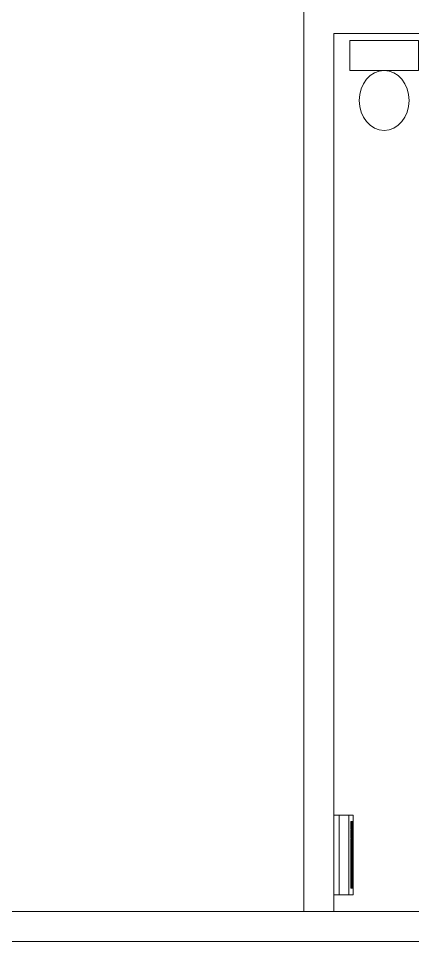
# Model space of a CAD drawing. Header units: millimetres. Extents: x -461 to 1315, y -154 to 152.
# Drawn here: x -189.325 to -187.351, y -154.113 to -149.488 of the extents above; entities that cross this region are included whole.
import ezdxf

# ---------------------------------------------------------------- set-up
doc = ezdxf.new("R2010")
doc.units = ezdxf.units.MM
for name, color, linetype, lineweight in [('A-WALL', 253, 'Continuous', 15), ('C-SSWR', 3, 'Continuous', 13), ('E-LITE', 40, 'Continuous', 13)]:
    doc.layers.add(name, color=color, linetype=linetype, lineweight=lineweight)

# ---------------------------------------------------------------- blocks, each defined once
blk = doc.blocks.new('*U186')
at = {"layer": 'E-LITE'}
for p, q in [((1106.4, 1404.11), (1186.52, 1404.11)), ((1106.4, 1399.76), (1106.4, 1404.11)), ((1112.99, 1403.75), (1120.98, 1403.75)), ((1112.99, 1403.22), (1112.99, 1403.75)), ((1120.98, 1403.22), (1112.99, 1403.22)), ((1112.99, 1403.02), (1120.98, 1403.02)), ((1112.99, 1402.49), (1112.99, 1403.02)), ((1120.98, 1402.49), (1112.99, 1402.49)), ((1112.99, 1402.29), (1120.98, 1402.29)), ((1112.99, 1401.76), (1112.99, 1402.29)), ((1120.98, 1401.76), (1112.99, 1401.76)), ((1120.98, 1403.75), (1120.98, 1403.22)), ((1120.98, 1403.02), (1120.98, 1402.49)), ((1120.98, 1402.29), (1120.98, 1401.76)), ((1121.41, 1403.75), (1129.4, 1403.75)), ((1121.41, 1403.22), (1121.41, 1403.75)), ((1129.4, 1403.22), (1121.41, 1403.22)), ((1121.41, 1403.02), (1129.4, 1403.02)), ((1121.41, 1402.49), (1121.41, 1403.02)), ((1129.4, 1402.49), (1121.41, 1402.49)), ((1121.41, 1402.29), (1129.4, 1402.29)), ((1121.41, 1401.76), (1121.41, 1402.29)), ((1129.4, 1401.76), (1121.41, 1401.76)), ((1129.4, 1403.75), (1129.4, 1403.22)), ((1129.4, 1403.02), (1129.4, 1402.49)), ((1129.4, 1402.29), (1129.4, 1401.76)), ((1129.83, 1403.75), (1137.82, 1403.75)), ((1129.83, 1403.22), (1129.83, 1403.75)), ((1137.82, 1403.22), (1129.83, 1403.22)), ((1129.83, 1403.02), (1137.82, 1403.02)), ((1129.83, 1402.49), (1129.83, 1403.02)), ((1137.82, 1402.49), (1129.83, 1402.49)), ((1129.83, 1402.29), (1137.82, 1402.29)), ((1129.83, 1401.76), (1129.83, 1402.29)), ((1137.82, 1401.76), (1129.83, 1401.76)), ((1137.82, 1403.75), (1137.82, 1403.22)), ((1137.82, 1403.02), (1137.82, 1402.49)), ((1137.82, 1402.29), (1137.82, 1401.76)), ((1138.25, 1403.75), (1146.24, 1403.75)), ((1138.25, 1403.22), (1138.25, 1403.75)), ((1146.24, 1403.22), (1138.25, 1403.22)), ((1138.25, 1403.02), (1146.24, 1403.02)), ((1138.25, 1402.49), (1138.25, 1403.02)), ((1146.24, 1402.49), (1138.25, 1402.49)), ((1138.25, 1402.29), (1146.24, 1402.29)), ((1138.25, 1401.76), (1138.25, 1402.29)), ((1146.24, 1401.76), (1138.25, 1401.76)), ((1146.24, 1403.75), (1146.24, 1403.22)), ((1146.24, 1403.02), (1146.24, 1402.49)), ((1146.24, 1402.29), (1146.24, 1401.76)), ((1146.68, 1403.22), (1146.68, 1403.75)), ((1146.68, 1403.75), (1154.67, 1403.75)), ((1154.67, 1403.22), (1146.68, 1403.22)), ((1146.68, 1402.49), (1146.68, 1403.02)), ((1146.68, 1403.02), (1154.67, 1403.02)), ((1154.67, 1402.49), (1146.68, 1402.49)), ((1146.68, 1401.76), (1146.68, 1402.29)), ((1146.68, 1402.29), (1154.67, 1402.29)), ((1154.67, 1401.76), (1146.68, 1401.76)), ((1154.67, 1403.75), (1154.67, 1403.22)), ((1154.67, 1403.02), (1154.67, 1402.49)), ((1154.67, 1402.29), (1154.67, 1401.76)), ((1155.1, 1403.22), (1155.1, 1403.75)), ((1155.1, 1403.75), (1163.09, 1403.75)), ((1163.09, 1403.22), (1155.1, 1403.22)), ((1155.1, 1402.49), (1155.1, 1403.02)), ((1155.1, 1403.02), (1163.09, 1403.02)), ((1163.09, 1402.49), (1155.1, 1402.49)), ((1155.1, 1401.76), (1155.1, 1402.29)), ((1155.1, 1402.29), (1163.09, 1402.29)), ((1163.09, 1401.76), (1155.1, 1401.76)), ((1163.09, 1403.75), (1163.09, 1403.22)), ((1163.09, 1403.02), (1163.09, 1402.49)), ((1163.09, 1402.29), (1163.09, 1401.76)), ((1163.52, 1403.22), (1163.52, 1403.75)), ((1163.52, 1403.75), (1171.51, 1403.75)), ((1171.51, 1403.22), (1163.52, 1403.22)), ((1163.52, 1402.49), (1163.52, 1403.02)), ((1163.52, 1403.02), (1171.51, 1403.02)), ((1171.51, 1402.49), (1163.52, 1402.49)), ((1163.52, 1401.76), (1163.52, 1402.29)), ((1163.52, 1402.29), (1171.51, 1402.29)), ((1171.51, 1401.76), (1163.52, 1401.76)), ((1171.51, 1403.75), (1171.51, 1403.22)), ((1171.51, 1403.02), (1171.51, 1402.49)), ((1171.51, 1402.29), (1171.51, 1401.76)), ((1171.94, 1403.22), (1171.94, 1403.75)), ((1171.94, 1403.75), (1179.93, 1403.75)), ((1179.93, 1403.22), (1171.94, 1403.22)), ((1171.94, 1402.49), (1171.94, 1403.02)), ((1171.94, 1403.02), (1179.93, 1403.02)), ((1179.93, 1402.49), (1171.94, 1402.49)), ((1171.94, 1401.76), (1171.94, 1402.29)), ((1171.94, 1402.29), (1179.93, 1402.29)), ((1179.93, 1401.76), (1171.94, 1401.76)), ((1179.93, 1403.75), (1179.93, 1403.22)), ((1179.93, 1403.02), (1179.93, 1402.49)), ((1179.93, 1402.29), (1179.93, 1401.76)), ((1186.52, 1399.76), (1186.52, 1404.11)), ((1186.52, 1399.76), (1106.4, 1399.76)), ((1106.4, 1399.76), (1106.4, 1389.94)), ((1186.52, 1399.76), (1186.52, 1389.94)), ((1106.4, 1389.94), (1106.45, 1389.94)), ((1106.4, 1384.99), (1106.4, 1389.94)), ((1106.4, 1384.99), (1106.45, 1384.99)), ((1106.4, 1384.73), (1106.4, 1384.99)), ((1106.45, 1384.73), (1106.4, 1384.73)), ((1106.45, 1389.94), (1186.47, 1389.94)), ((1106.45, 1384.99), (1106.45, 1389.94)), ((1106.45, 1384.73), (1106.45, 1384.99)), ((1106.45, 1384.73), (1186.47, 1384.73)), ((1186.47, 1389.94), (1186.52, 1389.94)), ((1186.47, 1389.94), (1186.47, 1384.99)), ((1186.47, 1384.99), (1186.52, 1384.99)), ((1186.47, 1384.73), (1186.47, 1384.99)), ((1186.52, 1384.73), (1186.47, 1384.73)), ((1186.52, 1384.99), (1186.52, 1389.94)), ((1186.52, 1384.99), (1186.52, 1384.73))]:
    blk.add_line(p, q, dxfattribs=at)

msp = doc.modelspace()

# ---------------------------------------------------------------- linework, layer by layer
at = {"layer": 'A-WALL'}
for p, q in [((-187.8956, -153.9628, 0.072), (-187.8956, -143.9628, 0.072)), ((-187.8956, -153.9628, 0.072), (-187.8956, -143.9628, 0.072)), ((-187.7456, -149.5628, 0.072), (-187.7456, -151.8128, 0.072)), ((-186.5456, -149.5628, 0.072), (-187.7456, -149.5628, 0.072)), ((-187.7456, -153.9628, 0.072), (-187.7456, -149.5628, 0.072)), ((-187.7456, -149.5628, 0.072), (-187.7456, -150.4628, 0.072)), ((-187.7456, -149.5628, 0.072), (-187.7456, -151.8128, 0.072)), ((-186.5456, -149.5628, 0.072), (-187.7456, -149.5628, 0.072)), ((-187.7456, -153.9628, 0.072), (-187.7456, -149.5628, 0.072)), ((-187.7456, -149.5628, 0.072), (-187.7456, -150.4628, 0.072)), ((-187.7456, -151.9628, 0.072), (-187.7456, -153.9628, 0.072)), ((-187.7456, -151.9628, 0.072), (-187.7456, -153.9628, 0.072)), ((-206.3827, -153.9628, 0.072), (-185.1956, -153.9628, 0.072)), ((-206.3827, -153.9628, 0.072), (-185.1956, -153.9628, 0.072)), ((-187.7456, -153.9628, 0.072), (-185.1956, -153.9628, 0.072)), ((-187.7456, -153.9628, 0.072), (-185.1956, -153.9628, 0.072)), ((-214.7456, -154.1128, 0.072), (-184.9956, -154.1128, 0.072)), ((-214.7456, -154.1128, 0.072), (-184.9956, -154.1128, 0.072)), ((-214.7456, -154.1128, 0.072), (-184.9956, -154.1128, 0.072)), ((-214.7456, -154.1128, 0.072), (-184.9956, -154.1128, 0.072))]:
    msp.add_line(p, q, dxfattribs=at)
at = {"layer": 'C-SSWR', "elevation": 0.072}
msp.add_lwpolyline([(-187.665, -149.5985), (-187.665, -149.7485), (-187.3221, -149.7485), (-187.3221, -149.5985)], close=True, dxfattribs=at)
msp.add_lwpolyline([(-187.665, -149.5985), (-187.665, -149.7485), (-187.3221, -149.7485), (-187.3221, -149.5985)], close=True, dxfattribs=at)
at = {"layer": 'C-SSWR'}
msp.add_ellipse((-187.4936, -149.8986, 0.072), major_axis=(0, 0.15), ratio=0.833333, dxfattribs=at)
msp.add_ellipse((-187.4936, -149.8986, 0.072), major_axis=(0, 0.15), ratio=0.833333, dxfattribs=at)

# ---------------------------------------------------------------- block references
at = {"layer": 'E-LITE', "xscale": 0.004982751380907579, "yscale": 0.004982751380907579, "zscale": 0.004982751380907579, "rotation": 270}
msp.add_blockref('*U186', (-194.6454, -147.9664, 0.072), dxfattribs=at)

doc.saveas('drawing.dxf')
